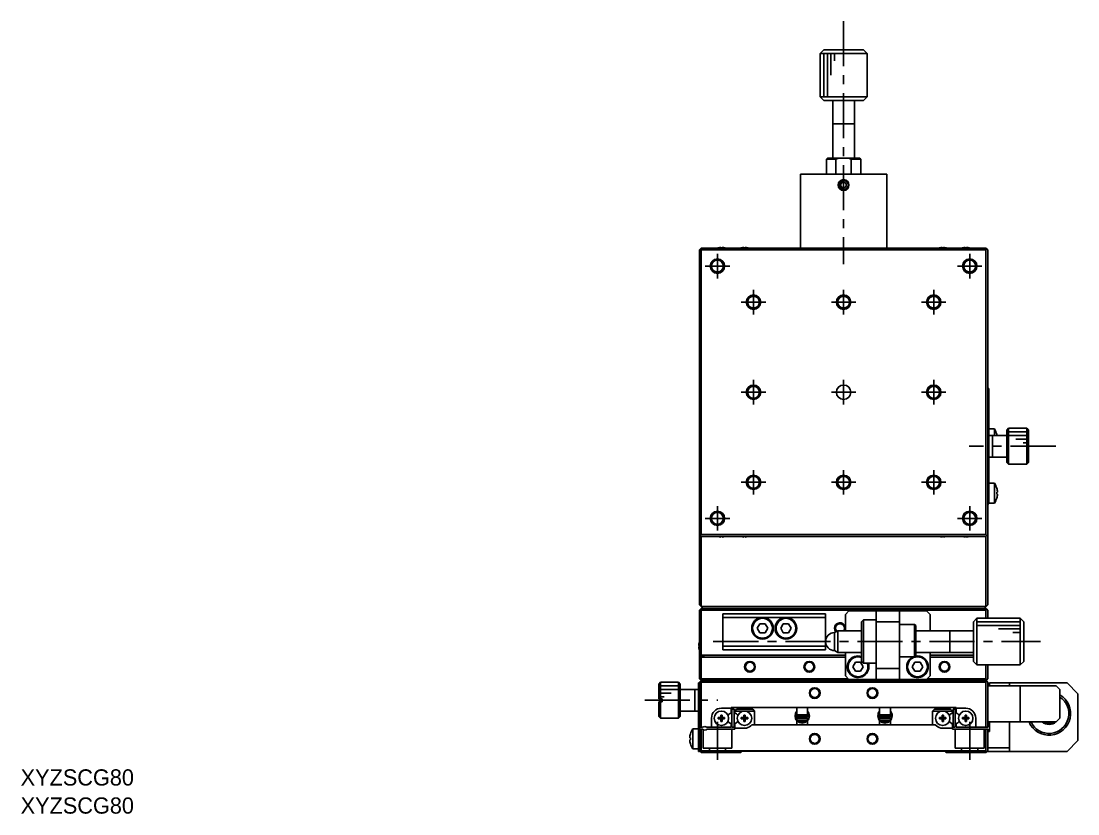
# Model space of a CAD drawing. Extents: x -356 to 385, y 63 to 688.
# Drawn here: x -316.8 to -23.6, y 63.2 to 283.2 of the extents above; entities that cross this region are included whole.
import ezdxf

# ---------------------------------------------------------------- set-up
doc = ezdxf.new("R2010")
doc.units = 0
doc.header["$LTSCALE"] = 10
doc.linetypes.add('CENTER', pattern=[2, 1.25, -0.25, 0.25, -0.25])
doc.linetypes.add('DASHED', pattern=[3.5, 2, -1.5])
doc.layers.get('0').update_dxf_attribs({"linetype": 'CONTINUOUS'})
doc.layers.add('CENTER', color=1, linetype='CENTER')
doc.styles.get("Standard").update_dxf_attribs({"font": 'FGP教科書体NT-M'})

msp = doc.modelspace()

# ---------------------------------------------------------------- linework, layer by layer
at = {"color": 7, "linetype": 'CONTINUOUS'}
for p, q in [((-94.101103, 275.221132), (-95.101103, 274.221132)), ((-82.101103, 274.221132), (-95.101103, 274.221132)), ((-95.101103, 274.221132), (-95.101103, 262.221132)), ((-94.101103, 275.221132), (-83.101103, 275.221132)), ((-82.101103, 274.221132), (-83.101103, 275.221132)), ((-82.101103, 262.221132), (-82.101103, 274.221132)), ((-95.101103, 262.221132), (-94.101103, 261.221132)), ((-95.101103, 262.221132), (-82.101103, 262.221132)), ((-83.101103, 261.221132), (-94.100878, 261.221132)), ((-91.601103, 261.221132), (-91.601103, 245.221152)), ((-85.601103, 245.221152), (-85.601103, 261.221132)), ((-83.101103, 261.221132), (-82.101103, 262.221132)), ((-85.601098, 254.721132), (-91.601108, 254.721132)), ((-93.051103, 245.221132), (-93.351103, 244.921132)), ((-90.722424, 244.921132), (-93.351103, 244.921132)), ((-93.351103, 244.921132), (-93.351103, 240.721132)), ((-84.151103, 245.221132), (-93.051103, 245.221132)), ((-89.920194, 245.221132), (-90.722424, 244.921132)), ((-90.722424, 244.921132), (-90.722424, 240.721132)), ((-86.479783, 244.921132), (-87.282013, 245.221132)), ((-83.851103, 244.921132), (-86.479783, 244.921132)), ((-86.479783, 240.721132), (-86.479783, 244.921132)), ((-83.851103, 244.921132), (-84.151103, 245.221132)), ((-83.851103, 240.721132), (-83.851103, 244.921132)), ((-76.601103, 240.721132), (-100.601103, 240.721132)), ((-100.601103, 220.221132), (-100.601103, 240.721132)), ((-76.601103, 220.221132), (-76.601103, 240.721132)), ((-89.351103, 238.154145), (-88.601103, 238.587158)), ((-89.351103, 237.28812), (-89.351103, 238.154145)), ((-88.601103, 238.587158), (-87.851103, 238.154145)), ((-87.851103, 238.154145), (-87.851103, 237.28812)), ((-88.601103, 236.855107), (-89.351103, 237.28812)), ((-87.851103, 237.28812), (-88.601103, 236.855107)), ((-128.101103, 220.221132), (-128.601103, 219.721132)), ((-128.101103, 219.721132), (-128.351103, 219.971132)), ((-128.101103, 220.221132), (-49.101103, 220.221132)), ((-123.387465, 220.290654), (-123.389719, 220.295276)), ((-122.681103, 220.290654), (-122.681103, 220.410991)), ((-122.321103, 220.290654), (-122.681103, 220.290654)), ((-122.321103, 220.410991), (-122.321103, 220.290654)), ((-121.612487, 220.295276), (-121.614742, 220.290654)), ((-116.987465, 220.290654), (-116.989719, 220.295276)), ((-116.281103, 220.290654), (-116.281103, 220.410991)), ((-115.921103, 220.290654), (-116.281103, 220.290654)), ((-115.921103, 220.410991), (-115.921103, 220.290654)), ((-115.212487, 220.295276), (-115.214742, 220.290654)), ((-61.987465, 220.290654), (-61.989719, 220.295276)), ((-61.281103, 220.290654), (-61.281103, 220.410991)), ((-60.921103, 220.290654), (-61.281103, 220.290654)), ((-60.921103, 220.410991), (-60.921103, 220.290654)), ((-60.212487, 220.295276), (-60.214742, 220.290654)), ((-55.587465, 220.290654), (-55.589719, 220.295276)), ((-54.881103, 220.290654), (-54.881103, 220.410991)), ((-54.521103, 220.290654), (-54.881103, 220.290654)), ((-54.521103, 220.410991), (-54.521103, 220.290654)), ((-53.812487, 220.295276), (-53.814742, 220.290654)), ((-48.601103, 219.721132), (-49.101103, 220.221132)), ((-49.101103, 219.721132), (-48.851103, 219.971132)), ((-128.601103, 121.221132), (-128.601103, 219.721132)), ((-128.101103, 219.721132), (-128.101103, 140.721132)), ((-49.101103, 219.721132), (-128.101103, 219.721132)), ((-49.101103, 140.721132), (-49.101103, 219.721132)), ((-48.601103, 219.721132), (-48.601103, 121.221132)), ((-48.601103, 181.221132), (-48.301103, 181.221132)), ((-48.301103, 181.221132), (-48.301103, 149.221132)), ((-42.801103, 170.221132), (-43.301103, 169.721132)), ((-42.801103, 170.221132), (-42.801103, 160.221132)), ((-38.301103, 170.221132), (-42.801103, 170.221132)), ((-38.301103, 170.221132), (-38.301103, 170.205107)), ((-38.301103, 170.205107), (-37.801103, 170.205107)), ((-37.801103, 160.237158), (-37.801103, 170.205107)), ((-37.801103, 170.205107), (-37.301103, 169.703319)), ((-46.75864, 170.021132), (-48.301103, 170.021132)), ((-43.301103, 168.221132), (-48.301103, 168.221132)), ((-47.301103, 162.221132), (-47.301103, 168.221132)), ((-46.75864, 170.021132), (-46.75864, 168.221132)), ((-46.107899, 168.620271), (-46.10173, 168.62328)), ((-43.301103, 160.721132), (-43.301103, 169.721132)), ((-37.301103, 169.703319), (-37.301103, 160.738945)), ((-48.301103, 162.221132), (-43.301103, 162.221132)), ((-43.301103, 160.721132), (-42.801103, 160.221132)), ((-42.801103, 160.221132), (-38.301103, 160.221132)), ((-37.801103, 160.237158), (-38.301103, 160.237158)), ((-38.301103, 160.237158), (-38.301103, 160.221132)), ((-37.301103, 160.738945), (-37.801103, 160.237158)), ((-46.75864, 155.021132), (-48.301103, 155.021132)), ((-46.75864, 155.021132), (-46.75864, 149.421132)), ((-46.107899, 153.620271), (-46.10173, 153.62328)), ((-46.107899, 152.481132), (-45.914642, 152.481132)), ((-46.107899, 151.961132), (-46.107899, 152.481132)), ((-45.914642, 151.961132), (-46.107899, 151.961132)), ((-46.10173, 150.818985), (-46.107899, 150.821993)), ((-48.301103, 149.221132), (-48.601103, 149.221132)), ((-48.301103, 149.421132), (-46.75864, 149.421132)), ((-128.601103, 140.721132), (-128.101103, 140.221132)), ((-128.351103, 140.471132), (-128.101103, 140.721132)), ((-128.101103, 140.721132), (-49.101103, 140.721132)), ((-49.101103, 140.221132), (-128.101103, 140.221132)), ((-128.101103, 140.221132), (-128.101103, 120.721132)), ((-123.389719, 140.146988), (-123.387465, 140.151611)), ((-122.681103, 140.151611), (-122.321103, 140.151611)), ((-122.681103, 140.031273), (-122.681103, 140.151611)), ((-122.321103, 140.151611), (-122.321103, 140.031273)), ((-121.614742, 140.151611), (-121.612487, 140.146988)), ((-116.989719, 140.146988), (-116.987465, 140.151611)), ((-116.281103, 140.151611), (-115.921103, 140.151611)), ((-116.281103, 140.031273), (-116.281103, 140.151611)), ((-115.921103, 140.151611), (-115.921103, 140.031273)), ((-115.214742, 140.151611), (-115.212487, 140.146988)), ((-61.989719, 140.146988), (-61.987465, 140.151611)), ((-61.281103, 140.151611), (-60.921103, 140.151611)), ((-61.281103, 140.031273), (-61.281103, 140.151611)), ((-60.921103, 140.151611), (-60.921103, 140.031273)), ((-60.214742, 140.151611), (-60.212487, 140.146988)), ((-55.589719, 140.146988), (-55.587465, 140.151611)), ((-54.881103, 140.151611), (-54.521103, 140.151611)), ((-54.881103, 140.031273), (-54.881103, 140.151611)), ((-54.521103, 140.151611), (-54.521103, 140.031273)), ((-53.814742, 140.151611), (-53.812487, 140.146988)), ((-48.851103, 140.471132), (-49.101103, 140.721132)), ((-49.101103, 140.221132), (-48.601103, 140.721132)), ((-49.101103, 120.721132), (-49.101103, 140.221132)), ((-127.601103, 120.221132), (-128.601103, 121.221132)), ((-128.101103, 120.221132), (-128.601103, 119.721132)), ((-128.101103, 120.721132), (-49.101103, 120.721132)), ((-128.101103, 120.221132), (-49.101103, 120.221132)), ((-48.601103, 121.221132), (-49.601103, 120.221132)), ((-48.601103, 119.721132), (-49.101103, 120.221132)), ((-128.601103, 119.721132), (-128.601103, 100.721132)), ((-128.351103, 119.971132), (-128.101103, 119.721132)), ((-128.101103, 119.721132), (-128.101103, 107.221132)), ((-49.101103, 119.721132), (-128.101103, 119.721132)), ((-122.101103, 118.721132), (-93.601103, 118.721132)), ((-122.101103, 108.721132), (-122.101103, 118.721132)), ((-93.601103, 117.721132), (-122.101103, 117.721132)), ((-93.601103, 118.721132), (-93.601103, 108.721132)), ((-87.101103, 119.521132), (-88.101103, 118.521132)), ((-88.101103, 114.021132), (-88.101103, 118.521132)), ((-87.101103, 119.521132), (-65.601103, 119.521132)), ((-79.601103, 100.521132), (-79.601103, 119.521132)), ((-73.101103, 119.521132), (-73.101103, 100.521132)), ((-64.601103, 118.521132), (-65.601103, 119.521132)), ((-64.601103, 118.521132), (-64.601103, 114.021132)), ((-51.601103, 117.521132), (-52.601103, 116.521132)), ((-39.601103, 117.521132), (-51.601103, 117.521132)), ((-51.601103, 117.521132), (-51.601103, 104.521132)), ((-49.101103, 119.721132), (-48.851103, 119.971132)), ((-49.101103, 117.521132), (-49.101103, 119.721132)), ((-48.601103, 119.721132), (-48.601103, 117.521132)), ((-39.601103, 104.521132), (-39.601103, 117.521132)), ((-38.601103, 116.521132), (-39.601103, 117.521132)), ((-112.544479, 114.721132), (-111.822791, 115.971132)), ((-111.822791, 113.471132), (-112.544479, 114.721132)), ((-111.822791, 115.971132), (-110.379416, 115.971132)), ((-110.379416, 115.971132), (-109.657728, 114.721132)), ((-109.657728, 114.721132), (-110.379416, 113.471132)), ((-106.044479, 114.721132), (-105.322791, 115.971132)), ((-105.322791, 113.471132), (-106.044479, 114.721132)), ((-105.322791, 115.971132), (-103.879416, 115.971132)), ((-103.879416, 115.971132), (-103.157728, 114.721132)), ((-103.157728, 114.721132), (-103.879416, 113.471132)), ((-83.101103, 117.021132), (-83.601103, 116.521132)), ((-83.601103, 105.521132), (-83.601103, 116.521132)), ((-83.101103, 117.021132), (-83.101103, 105.021132)), ((-79.601103, 117.021132), (-83.101103, 117.021132)), ((-73.101103, 116.521132), (-79.601103, 116.521132)), ((-68.901103, 115.771132), (-73.101103, 115.771132)), ((-68.901103, 106.771132), (-68.901103, 115.771132)), ((-68.601103, 115.471132), (-68.901103, 115.771132)), ((-68.601103, 115.471132), (-68.601103, 106.771132)), ((-52.601103, 105.521132), (-52.601103, 116.521132)), ((-38.601103, 116.521132), (-38.601103, 105.521132)), ((-110.379416, 113.471132), (-111.822791, 113.471132)), ((-103.879416, 113.471132), (-105.322791, 113.471132)), ((-90.235078, 114.021132), (-91.101103, 113.521132)), ((-91.101103, 108.521132), (-91.101103, 113.521132)), ((-83.601103, 114.021132), (-90.235078, 114.021132)), ((-90.235078, 114.021132), (-90.235078, 108.021132)), ((-52.601103, 114.021132), (-68.601103, 114.021132)), ((-59.101103, 108.021127), (-59.101103, 114.021137)), ((-128.790962, 109.901132), (-128.670625, 109.901132)), ((-128.670625, 109.541132), (-128.790962, 109.541132)), ((-128.675247, 110.609748), (-128.670625, 110.607494)), ((-128.670625, 108.834771), (-128.675247, 108.832516)), ((-128.670625, 109.901132), (-128.670625, 109.541132)), ((-122.101103, 109.721132), (-93.601103, 109.721132)), ((-93.601103, 108.721132), (-122.101103, 108.721132)), ((-91.101103, 108.521132), (-90.235078, 108.021132)), ((-128.601103, 107.221132), (-88.101103, 107.221132)), ((-128.601103, 107.021132), (-127.201103, 107.021132)), ((-88.101103, 106.721132), (-128.601103, 106.721132)), ((-128.101103, 106.721132), (-128.101103, 100.721132)), ((-127.201103, 107.221132), (-127.201103, 107.021132)), ((-90.235078, 108.021132), (-83.601103, 108.021132)), ((-88.101103, 101.521132), (-88.101103, 108.021132)), ((-68.601103, 106.771132), (-73.101103, 106.771132)), ((-68.601103, 108.021132), (-52.601103, 108.021132)), ((-64.601103, 108.021132), (-64.601103, 101.521132)), ((-64.601103, 107.221132), (-52.601103, 107.221132)), ((-52.601103, 106.721132), (-64.601103, 106.721132)), ((-86.044479, 104.021132), (-85.322791, 105.271132)), ((-85.322791, 102.771132), (-86.044479, 104.021132)), ((-85.322791, 105.271132), (-83.879416, 105.271132)), ((-83.879416, 102.771132), (-85.322791, 102.771132)), ((-83.879416, 105.271132), (-83.157728, 104.021132)), ((-83.157728, 104.021132), (-83.879416, 102.771132)), ((-83.601103, 105.521132), (-83.101103, 105.021132)), ((-83.101103, 105.021132), (-79.601103, 105.021132)), ((-79.601103, 103.521132), (-73.101103, 103.521132)), ((-69.544479, 104.021132), (-68.822791, 105.271132)), ((-68.822791, 102.771132), (-69.544479, 104.021132)), ((-68.822791, 105.271132), (-67.379416, 105.271132)), ((-67.379416, 102.771132), (-68.822791, 102.771132)), ((-67.379416, 105.271132), (-66.657728, 104.021132)), ((-66.657728, 104.021132), (-67.379416, 102.771132)), ((-52.601103, 105.521132), (-51.601103, 104.521132)), ((-51.601103, 104.521132), (-39.601103, 104.521132)), ((-49.101103, 100.721132), (-49.101103, 104.521132)), ((-48.601103, 104.521132), (-48.601103, 100.721132)), ((-39.601103, 104.521132), (-38.601103, 105.521132)), ((-139.401103, 99.721132), (-139.901103, 99.221132)), ((-139.401103, 99.721132), (-139.401103, 95.121132)), ((-134.401103, 99.721132), (-139.401103, 99.721132)), ((-133.901103, 99.221132), (-134.401103, 99.721132)), ((-134.401103, 89.721132), (-134.401103, 99.721132)), ((-128.101103, 100.221132), (-128.601103, 100.721132)), ((-128.601103, 99.721132), (-128.101103, 100.221132)), ((-128.601103, 80.521132), (-128.601103, 99.721132)), ((-128.351103, 100.471132), (-128.101103, 100.721132)), ((-128.351103, 99.971132), (-128.101103, 99.721132)), ((-128.101103, 100.721132), (-87.301103, 100.721132)), ((-128.101103, 100.221132), (-49.101103, 100.221132)), ((-49.101103, 99.721132), (-128.101103, 99.721132)), ((-128.101103, 99.721132), (-128.101103, 87.221132)), ((-88.101103, 101.521132), (-87.101103, 100.521132)), ((-65.601103, 100.521132), (-87.101103, 100.521132)), ((-65.601103, 100.521132), (-64.601103, 101.521132)), ((-65.401103, 100.721132), (-49.101103, 100.721132)), ((-49.101103, 100.721132), (-48.851103, 100.471132)), ((-48.601103, 100.721132), (-49.101103, 100.221132)), ((-48.601103, 99.721132), (-49.101103, 100.221132)), ((-49.101103, 99.721132), (-48.851103, 99.971132)), ((-49.101103, 87.221132), (-49.101103, 99.721132)), ((-48.601103, 87.221132), (-48.601103, 99.721132)), ((-139.901103, 95.121132), (-139.901103, 99.221132)), ((-133.901103, 90.221132), (-133.901103, 99.221132)), ((-128.901103, 97.721132), (-133.901103, 97.721132)), ((-129.901103, 97.721132), (-129.901103, 91.721132)), ((-128.901103, 99.521132), (-128.601103, 99.521132)), ((-128.901103, 80.521132), (-128.901103, 99.521132)), ((-48.601103, 98.721132), (-29.601103, 98.721132)), ((-48.101103, 98.721132), (-48.101103, 99.521132)), ((-48.101103, 99.521132), (-26.601103, 99.521132)), ((-42.601103, 99.521132), (-42.601103, 98.721132)), ((-39.601103, 98.721132), (-39.601103, 88.721132)), ((-29.601103, 98.721132), (-28.601103, 97.721132)), ((-28.601103, 89.721132), (-28.601103, 97.721132)), ((-26.601103, 99.521132), (-23.601103, 96.521132)), ((-138.901103, 95.121132), (-139.901103, 95.121132)), ((-139.901103, 90.221132), (-139.901103, 94.321132)), ((-139.901103, 94.321132), (-138.901103, 94.321132)), ((-139.401103, 94.321132), (-139.401103, 89.721132)), ((-138.901103, 94.321132), (-138.901103, 95.121132)), ((-23.601103, 83.521132), (-23.601103, 96.521132)), ((-133.901103, 91.721132), (-128.901103, 91.721132)), ((-119.801103, 92.521132), (-122.501103, 92.521132)), ((-120.094853, 91.095948), (-119.801103, 91.265544)), ((-119.801103, 92.721132), (-57.401103, 92.721132)), ((-119.801103, 91.265544), (-119.801103, 92.721132)), ((-119.601103, 87.221132), (-119.601103, 92.221132)), ((-119.601103, 92.221132), (-119.001103, 92.221132)), ((-119.001101, 87.221132), (-119.001101, 92.221132)), ((-118.801103, 91.721132), (-118.301103, 92.221132)), ((-118.801103, 91.721132), (-118.801103, 91.265544)), ((-113.301103, 91.721132), (-118.801103, 91.721132)), ((-118.801103, 91.265544), (-118.507353, 91.095948)), ((-118.301103, 92.221132), (-113.801103, 92.221132)), ((-113.801103, 92.221132), (-113.301103, 91.721132)), ((-113.301103, 87.921132), (-113.301103, 91.721132)), ((-101.922391, 91.157981), (-102.081324, 90.404507)), ((-101.982485, 90.906395), (-101.983342, 90.870655)), ((-101.979843, 90.94205), (-101.982485, 90.906395)), ((-101.975424, 90.977533), (-101.979843, 90.94205)), ((-101.969236, 91.012757), (-101.975424, 90.977533)), ((-101.961296, 91.047637), (-101.969236, 91.012757)), ((-101.951621, 91.082085), (-101.961296, 91.047637)), ((-101.940235, 91.116017), (-101.951621, 91.082085)), ((-101.927898, 91.147604), (-101.940235, 91.116017)), ((-101.928194, 91.146173), (-101.927506, 91.148315)), ((-101.927506, 91.148315), (-101.925564, 91.149927)), ((-101.601272, 91.675487), (-101.926971, 91.147132)), ((-101.925564, 91.149927), (-101.922382, 91.151001)), ((-101.923122, 91.15627), (-101.601076, 91.047901)), ((-101.922589, 91.150344), (-101.923122, 91.15627)), ((-101.90869, 91.189461), (-101.922391, 91.157981)), ((-101.922382, 91.151001), (-101.917977, 91.15153)), ((-101.917977, 91.15153), (-101.912378, 91.15151)), ((-101.912378, 91.15151), (-101.905618, 91.150942)), ((-101.905618, 91.150942), (-101.897737, 91.149829)), ((-101.897737, 91.149829), (-101.888783, 91.148178)), ((-101.888783, 91.148178), (-101.87881, 91.145998)), ((-101.87881, 91.145998), (-101.86788, 91.143304)), ((-101.86788, 91.143304), (-101.856057, 91.140111)), ((-101.856057, 91.140111), (-101.843413, 91.136438)), ((-101.843413, 91.136438), (-101.830025, 91.132308)), ((-101.830025, 91.132308), (-101.815974, 91.127746)), ((-101.815974, 91.127746), (-101.801344, 91.122779)), ((-101.801344, 91.122779), (-101.786225, 91.117438)), ((-101.786225, 91.117438), (-101.770706, 91.111754)), ((-101.770706, 91.111754), (-101.754884, 91.105762)), ((-101.754884, 91.105762), (-101.738852, 91.099499)), ((-101.738852, 91.099499), (-101.722708, 91.093001)), ((-101.722708, 91.093001), (-101.706549, 91.086309)), ((-101.706549, 91.086309), (-101.690474, 91.079463)), ((-101.690474, 91.079463), (-101.674579, 91.072504)), ((-101.674579, 91.072504), (-101.65896, 91.065475)), ((-101.65896, 91.065475), (-101.643713, 91.058417)), ((-101.643713, 91.058417), (-101.628929, 91.051374)), ((-101.628929, 91.051374), (-101.614697, 91.044388)), ((-101.614697, 91.044388), (-101.601103, 91.037501)), ((-101.601103, 92.721132), (-101.601103, 90.721132)), ((-98.601103, 90.721132), (-98.601103, 92.721132)), ((-98.2387, 91.147348), (-98.255183, 91.185603)), ((-98.237387, 91.146173), (-98.238163, 91.145854)), ((-98.237745, 91.144025), (-98.237387, 91.146173)), ((-98.237683, 91.147604), (-98.237387, 91.146173)), ((-98.215566, 91.089017), (-98.237683, 91.147604)), ((-78.946374, 91.180232), (-79.119007, 90.395278)), ((-79.020168, 90.897167), (-79.021026, 90.861427)), ((-79.017527, 90.932821), (-79.020168, 90.897167)), ((-79.013107, 90.968304), (-79.017527, 90.932821)), ((-79.00692, 91.003529), (-79.013107, 90.968304)), ((-78.998979, 91.038408), (-79.00692, 91.003529)), ((-78.989304, 91.072857), (-78.998979, 91.038408)), ((-78.977919, 91.106789), (-78.989304, 91.072857)), ((-78.965582, 91.138376), (-78.977919, 91.106789)), ((-78.965878, 91.136944), (-78.965033, 91.139294)), ((-78.965033, 91.139294), (-78.96264, 91.140987)), ((-78.601256, 91.709109), (-78.964655, 91.137903)), ((-78.96264, 91.140987), (-78.958717, 91.142012)), ((-78.960806, 91.147042), (-78.601075, 91.018225)), ((-78.960272, 91.141115), (-78.960806, 91.147042)), ((-78.958717, 91.142012), (-78.953292, 91.14236)), ((-78.953292, 91.14236), (-78.946407, 91.14203)), ((-78.946407, 91.14203), (-78.938112, 91.141023)), ((-78.938112, 91.141023), (-78.928471, 91.139348)), ((-78.928471, 91.139348), (-78.917554, 91.137015)), ((-78.917554, 91.137015), (-78.905444, 91.134044)), ((-78.905444, 91.134044), (-78.892231, 91.130457)), ((-78.892231, 91.130457), (-78.878014, 91.126279)), ((-78.878014, 91.126279), (-78.8629, 91.121543)), ((-78.8629, 91.121543), (-78.847, 91.116283)), ((-78.847, 91.116283), (-78.830436, 91.11054)), ((-78.830436, 91.11054), (-78.813329, 91.104356)), ((-78.813329, 91.104356), (-78.795808, 91.097777)), ((-78.795808, 91.097777), (-78.778005, 91.090852)), ((-78.778005, 91.090852), (-78.760052, 91.083634)), ((-78.760052, 91.083634), (-78.742084, 91.076176)), ((-78.742084, 91.076176), (-78.724234, 91.068535)), ((-78.724234, 91.068535), (-78.706637, 91.060766)), ((-78.706637, 91.060766), (-78.689425, 91.052929)), ((-78.689425, 91.052929), (-78.672725, 91.045082)), ((-78.672725, 91.045082), (-78.656662, 91.037284)), ((-78.656662, 91.037284), (-78.641358, 91.029592)), ((-78.641358, 91.029592), (-78.626926, 91.022065)), ((-78.626926, 91.022065), (-78.613474, 91.014759)), ((-78.613474, 91.014759), (-78.601103, 91.007728)), ((-78.601103, 92.721132), (-78.601103, 90.721132)), ((-75.601103, 90.721132), (-75.601103, 92.721132)), ((-75.276384, 91.138119), (-75.292866, 91.176374)), ((-75.275071, 91.136944), (-75.275846, 91.136626)), ((-75.275429, 91.134796), (-75.275071, 91.136944)), ((-75.275367, 91.138376), (-75.275071, 91.136944)), ((-75.25325, 91.079788), (-75.275367, 91.138376)), ((-63.901103, 91.721132), (-63.401103, 92.221132)), ((-63.901103, 87.921132), (-63.901103, 91.721132)), ((-58.401103, 91.721132), (-63.901103, 91.721132)), ((-63.401103, 92.221132), (-58.901103, 92.221132)), ((-58.401103, 91.721132), (-58.901103, 92.221132)), ((-58.401103, 91.265544), (-58.694853, 91.095948)), ((-58.401103, 91.721132), (-58.401103, 91.265544)), ((-58.201103, 87.221132), (-58.201103, 92.221132)), ((-57.601103, 92.221132), (-58.201103, 92.221132)), ((-57.601103, 87.221132), (-57.601103, 92.221132)), ((-57.401103, 91.265544), (-57.401103, 92.721132)), ((-57.401103, 92.521132), (-54.701103, 92.521132)), ((-57.107353, 91.095948), (-57.401103, 91.265544)), ((-139.901103, 90.221132), (-139.401103, 89.721132)), ((-139.401103, 89.721132), (-134.401103, 89.721132)), ((-134.401103, 89.721132), (-133.901103, 90.221132)), ((-125.251103, 89.771132), (-125.251103, 87.221132)), ((-123.387465, 89.541132), (-123.387465, 89.901132)), ((-123.387465, 89.901132), (-122.681103, 89.901132)), ((-122.681103, 89.541132), (-123.387465, 89.541132)), ((-122.681103, 90.607494), (-122.321103, 90.607494)), ((-122.681103, 90.607494), (-122.681103, 89.901132)), ((-122.670731, 89.89076), (-122.681103, 89.901132)), ((-122.670731, 89.551504), (-122.681103, 89.541132)), ((-122.681103, 88.834771), (-122.681103, 89.541132)), ((-122.321103, 88.834771), (-122.681103, 88.834771)), ((-122.670731, 89.89076), (-122.331476, 89.89076)), ((-122.670731, 89.551504), (-122.670731, 89.89076)), ((-122.331476, 89.551504), (-122.670731, 89.551504)), ((-122.331476, 89.89076), (-122.321103, 89.901132)), ((-122.331476, 89.89076), (-122.331476, 89.551504)), ((-122.331476, 89.551504), (-122.321103, 89.541132)), ((-122.321103, 90.607494), (-122.321103, 89.901132)), ((-121.614742, 89.901132), (-122.321103, 89.901132)), ((-122.321103, 89.541132), (-122.321103, 88.834771)), ((-121.614742, 89.541132), (-122.321103, 89.541132)), ((-121.614742, 89.901132), (-121.614742, 89.541132)), ((-119.801103, 88.17672), (-120.094853, 88.346317)), ((-119.801103, 87.221132), (-119.801103, 88.17672)), ((-118.507353, 88.346317), (-118.801103, 88.17672)), ((-118.801103, 88.17672), (-118.801103, 86.721132)), ((-116.987465, 89.541132), (-116.987465, 89.901132)), ((-116.987465, 89.901132), (-116.281103, 89.901132)), ((-116.281103, 89.541132), (-116.987465, 89.541132)), ((-116.281103, 90.607494), (-115.921103, 90.607494)), ((-116.281103, 90.607494), (-116.281103, 89.901132)), ((-116.270731, 89.89076), (-116.281103, 89.901132)), ((-116.270731, 89.551504), (-116.281103, 89.541132)), ((-116.281103, 88.834771), (-116.281103, 89.541132)), ((-115.921103, 88.834771), (-116.281103, 88.834771)), ((-116.270731, 89.89076), (-115.931476, 89.89076)), ((-116.270731, 89.551504), (-116.270731, 89.89076)), ((-115.931476, 89.551504), (-116.270731, 89.551504)), ((-115.931476, 89.89076), (-115.921103, 89.901132)), ((-115.931476, 89.89076), (-115.931476, 89.551504)), ((-115.931476, 89.551504), (-115.921103, 89.541132)), ((-115.921103, 90.607494), (-115.921103, 89.901132)), ((-115.214742, 89.901132), (-115.921103, 89.901132)), ((-115.921103, 89.541132), (-115.921103, 88.834771)), ((-115.214742, 89.541132), (-115.921103, 89.541132)), ((-115.214742, 89.901132), (-115.214742, 89.541132)), ((-101.983342, 90.870655), (-101.982413, 90.834918)), ((-101.982413, 90.834918), (-101.979701, 90.799271)), ((-101.979701, 90.799271), (-101.975212, 90.763801)), ((-101.975212, 90.763801), (-101.968957, 90.728594)), ((-101.968957, 90.728594), (-101.960951, 90.693737)), ((-101.960951, 90.693737), (-101.951213, 90.659315)), ((-101.951213, 90.659315), (-101.939768, 90.625412)), ((-101.939768, 90.625412), (-101.926641, 90.592111)), ((-101.926641, 90.592111), (-101.925863, 90.590279)), ((-98.307791, 90.600866), (-101.857791, 90.600866)), ((-101.857791, 90.150866), (-98.307791, 90.150866)), ((-101.488524, 89.721095), (-101.617396, 90.150815)), ((-101.601103, 90.721132), (-98.601103, 90.721132)), ((-98.601103, 89.721132), (-101.601103, 89.721132)), ((-101.601103, 89.721132), (-101.601103, 89.221132)), ((-101.601103, 89.221132), (-98.601103, 89.221132)), ((-101.601103, 89.075748), (-101.601103, 87.921132)), ((-101.101103, 89.921132), (-101.56565, 89.921132)), ((-101.017619, 88.721132), (-101.546787, 89.221132)), ((-101.258239, 90.600866), (-101.486957, 90.721125)), ((-101.101103, 90.721132), (-101.101103, 90.600866)), ((-101.101103, 90.150866), (-101.101103, 89.721132)), ((-99.184588, 88.721132), (-101.017619, 88.721132)), ((-98.65542, 89.221132), (-99.184588, 88.721132)), ((-99.101103, 90.600866), (-99.101103, 90.721132)), ((-99.101103, 89.721132), (-99.101103, 90.150866)), ((-98.601103, 89.921132), (-99.101103, 89.921132)), ((-98.67865, 90.721087), (-98.907342, 90.600866)), ((-98.601103, 89.221132), (-98.601103, 89.721132)), ((-98.601103, 87.921132), (-98.601103, 89.034514)), ((-98.600729, 90.832367), (-98.548172, 90.600885)), ((-79.021026, 90.861427), (-79.020097, 90.82569)), ((-79.020097, 90.82569), (-79.017385, 90.790043)), ((-79.017385, 90.790043), (-79.012896, 90.754572)), ((-79.012896, 90.754572), (-79.006641, 90.719366)), ((-79.006641, 90.719366), (-78.998635, 90.684509)), ((-78.998635, 90.684509), (-78.988897, 90.650086)), ((-78.988897, 90.650086), (-78.977451, 90.616183)), ((-78.977451, 90.616183), (-78.964325, 90.582882)), ((-78.964325, 90.582882), (-78.963546, 90.581051)), ((-75.345474, 90.591638), (-78.895474, 90.591638)), ((-78.895474, 90.141638), (-75.345474, 90.141638)), ((-78.530456, 89.721082), (-78.655079, 90.141586)), ((-78.601103, 90.721132), (-75.601103, 90.721132)), ((-78.101103, 89.921132), (-78.601103, 89.921132)), ((-78.601103, 89.921132), (-78.601103, 89.906636)), ((-75.601103, 89.721132), (-78.601103, 89.721132)), ((-78.601103, 89.721132), (-78.601103, 89.221132)), ((-78.601103, 89.221132), (-75.601103, 89.221132)), ((-78.601103, 89.024672), (-78.601103, 87.921132)), ((-78.017619, 88.721132), (-78.546787, 89.221132)), ((-78.295922, 90.591638), (-78.530628, 90.721101)), ((-78.101103, 90.721132), (-78.101103, 90.591638)), ((-78.101103, 90.141638), (-78.101103, 89.721132)), ((-76.184588, 88.721132), (-78.017619, 88.721132)), ((-75.65542, 89.221132), (-76.184588, 88.721132)), ((-76.101103, 90.591638), (-76.101103, 90.721132)), ((-76.101103, 89.721132), (-76.101103, 90.141638)), ((-75.635206, 89.921132), (-76.101103, 89.921132)), ((-75.710326, 90.721091), (-75.945026, 90.591638)), ((-75.610641, 90.721146), (-75.585856, 90.591656)), ((-75.601103, 89.221132), (-75.601103, 89.721132)), ((-75.601103, 87.921132), (-75.601103, 89.068593)), ((-61.987465, 89.541132), (-61.987465, 89.901132)), ((-61.987465, 89.901132), (-61.281103, 89.901132)), ((-61.281103, 89.541132), (-61.987465, 89.541132)), ((-61.281103, 90.607494), (-60.921103, 90.607494)), ((-61.281103, 90.607494), (-61.281103, 89.901132)), ((-61.270731, 89.89076), (-61.281103, 89.901132)), ((-61.270731, 89.551504), (-61.281103, 89.541132)), ((-61.281103, 88.834771), (-61.281103, 89.541132)), ((-60.921103, 88.834771), (-61.281103, 88.834771)), ((-61.270731, 89.89076), (-60.931476, 89.89076)), ((-61.270731, 89.551504), (-61.270731, 89.89076)), ((-60.931476, 89.551504), (-61.270731, 89.551504)), ((-60.931476, 89.89076), (-60.921103, 89.901132)), ((-60.931476, 89.89076), (-60.931476, 89.551504)), ((-60.931476, 89.551504), (-60.921103, 89.541132)), ((-60.921103, 90.607494), (-60.921103, 89.901132)), ((-60.214742, 89.901132), (-60.921103, 89.901132)), ((-60.921103, 89.541132), (-60.921103, 88.834771)), ((-60.214742, 89.541132), (-60.921103, 89.541132)), ((-60.214742, 89.901132), (-60.214742, 89.541132)), ((-58.694853, 88.346317), (-58.401103, 88.17672)), ((-58.401103, 88.17672), (-58.401103, 86.721132)), ((-57.401103, 88.17672), (-57.107353, 88.346317)), ((-57.401103, 87.221132), (-57.401103, 88.17672)), ((-55.587465, 89.541132), (-55.587465, 89.901132)), ((-55.587465, 89.901132), (-54.881103, 89.901132)), ((-54.881103, 89.541132), (-55.587465, 89.541132)), ((-54.881103, 90.607494), (-54.521103, 90.607494)), ((-54.881103, 90.607494), (-54.881103, 89.901132)), ((-54.870731, 89.89076), (-54.881103, 89.901132)), ((-54.870731, 89.551504), (-54.881103, 89.541132)), ((-54.881103, 88.834771), (-54.881103, 89.541132)), ((-54.521103, 88.834771), (-54.881103, 88.834771)), ((-54.870731, 89.89076), (-54.531476, 89.89076)), ((-54.870731, 89.551504), (-54.870731, 89.89076)), ((-54.531476, 89.551504), (-54.870731, 89.551504)), ((-54.531476, 89.89076), (-54.521103, 89.901132)), ((-54.531476, 89.89076), (-54.531476, 89.551504)), ((-54.531476, 89.551504), (-54.521103, 89.541132)), ((-54.521103, 90.607494), (-54.521103, 89.901132)), ((-53.814742, 89.901132), (-54.521103, 89.901132)), ((-54.521103, 89.541132), (-54.521103, 88.834771)), ((-53.814742, 89.541132), (-54.521103, 89.541132)), ((-53.814742, 89.901132), (-53.814742, 89.541132)), ((-51.951103, 89.771132), (-51.951103, 87.221132)), ((-29.601103, 88.721132), (-48.601103, 88.721132)), ((-48.101103, 88.721132), (-48.101103, 86.021132)), ((-42.601103, 80.521132), (-42.601103, 88.721132)), ((-29.601103, 88.721132), (-28.601103, 89.721132)), ((-131.100476, 85.42328), (-131.094308, 85.420271)), ((-130.443566, 81.221132), (-130.443566, 86.821132)), ((-128.901103, 86.821132), (-130.443566, 86.821132)), ((-127.701103, 87.221132), (-128.601103, 87.221132)), ((-128.601103, 86.721132), (-127.762541, 86.721132)), ((-128.101103, 86.721132), (-128.101103, 80.721132)), ((-126.501103, 87.221132), (-119.801103, 87.221132)), ((-118.801103, 86.721132), (-126.439666, 86.721132)), ((-119.001103, 87.221132), (-119.601103, 87.221132)), ((-118.801103, 87.021132), (-115.579088, 87.021132)), ((-63.180166, 87.921132), (-114.022041, 87.921132)), ((-58.401103, 87.021132), (-61.623119, 87.021132)), ((-48.601103, 86.721132), (-58.401103, 86.721132)), ((-58.201103, 87.221132), (-57.601103, 87.221132)), ((-48.601103, 87.221132), (-57.401103, 87.221132)), ((-49.101103, 80.721132), (-49.101103, 86.721132)), ((-48.601103, 80.721132), (-48.601103, 86.721132)), ((-48.101103, 86.021132), (-48.601103, 86.021132)), ((-131.287565, 84.281132), (-131.094308, 84.281132)), ((-131.094308, 83.761132), (-131.287565, 83.761132)), ((-131.094308, 82.621993), (-131.100476, 82.618985)), ((-131.094308, 84.281132), (-131.094308, 83.761132)), ((-23.601103, 83.521132), (-26.601103, 80.521132)), ((-130.443566, 81.221132), (-128.901103, 81.221132)), ((-128.601103, 80.521132), (-128.901103, 80.521132)), ((-128.601103, 80.721132), (-128.101103, 80.221132)), ((-128.101103, 80.721132), (-128.351103, 80.471132)), ((-128.101103, 80.721132), (-49.101103, 80.721132)), ((-117.101103, 80.221132), (-128.101103, 80.221132)), ((-116.751103, 80.571132), (-117.101103, 80.221132)), ((-116.751103, 80.571132), (-60.451103, 80.571132)), ((-60.451103, 80.571132), (-60.101103, 80.221132)), ((-49.101103, 80.221132), (-60.101103, 80.221132)), ((-48.851103, 80.471132), (-49.101103, 80.721132)), ((-48.601103, 80.721132), (-49.101103, 80.221132)), ((-48.601103, 81.521132), (-42.601103, 81.521132)), ((-26.601103, 80.521132), (-48.601103, 80.521132))]:
    msp.add_line(p, q, dxfattribs=at)
at = {"color": 3, "linetype": 'CONTINUOUS'}
for p, q in [((-94.101103, 274.221132), (-94.101103, 262.221132)), ((-93.101103, 274.221132), (-93.101103, 262.221132)), ((-92.101103, 274.221132), (-92.101103, 268.221132)), ((-91.101103, 274.221132), (-91.101103, 272.221132)), ((-37.801103, 169.221132), (-42.801103, 169.221132)), ((-37.801103, 168.221132), (-42.801103, 168.221132)), ((-37.801103, 167.221132), (-40.801103, 167.221132)), ((-37.801103, 166.221132), (-38.801103, 166.221132)), ((-39.601103, 116.521132), (-51.601103, 116.521132)), ((-39.601103, 115.521132), (-51.601103, 115.521132)), ((-39.601103, 114.521132), (-45.601103, 114.521132)), ((-39.601103, 113.521132), (-41.601103, 113.521132)), ((-134.401103, 98.721132), (-139.401103, 98.721132)), ((-134.401103, 97.721132), (-139.401103, 97.721132)), ((-136.401103, 96.721132), (-139.401103, 96.721132)), ((-138.401103, 95.721132), (-139.401103, 95.721132))]:
    msp.add_line(p, q, dxfattribs=at)
at = {"color": 3, "linetype": 'DASHED'}
for p, q in [((-127.601103, 81.421132), (-127.601103, 86.721132)), ((-119.601103, 81.421132), (-119.601103, 86.721132)), ((-57.601103, 81.421132), (-57.601103, 86.721132)), ((-49.601103, 81.421132), (-49.601103, 86.721132)), ((-119.601103, 81.421132), (-127.601103, 81.421132)), ((-125.851103, 80.221132), (-125.851103, 81.421132)), ((-121.351103, 80.221132), (-121.351103, 81.421132)), ((-49.601103, 81.421132), (-57.601103, 81.421132)), ((-55.851103, 80.221132), (-55.851103, 81.421132)), ((-51.351103, 80.221132), (-51.351103, 81.421132))]:
    msp.add_line(p, q, dxfattribs=at)
at = {"color": 3, "linetype": 'CONTINUOUS'}
for centre, radius in [((-88.601103, 237.721132), 1.5), ((-123.601103, 215.221132), 2), ((-53.601103, 215.221132), 2), ((-113.601103, 205.221132), 2), ((-88.601103, 205.221132), 2), ((-63.601103, 205.221132), 2), ((-113.601103, 180.221132), 2), ((-63.601103, 180.221132), 2), ((-113.601103, 155.221132), 2), ((-88.601103, 155.221132), 2), ((-63.601103, 155.221132), 2), ((-123.601103, 145.221132), 2), ((-53.601103, 145.221132), 2), ((-114.601103, 104.021132), 1.5), ((-98.101103, 104.021132), 1.5), ((-60.601103, 104.021132), 1.5), ((-96.601103, 96.721132), 1.5), ((-80.601103, 96.721132), 1.5), ((-96.601103, 84.021132), 1.5), ((-80.601103, 84.021132), 1.5)]:
    msp.add_circle(centre, radius, dxfattribs=at)
at = {"color": 7, "linetype": 'CONTINUOUS'}
for centre, radius in [((-88.601103, 237.721132), 1.25), ((-123.601103, 215.221132), 1.65), ((-53.601103, 215.221132), 1.65), ((-113.601103, 205.221132), 1.65), ((-88.601103, 205.221132), 1.65), ((-63.601103, 205.221132), 1.65), ((-113.601103, 180.221132), 1.65), ((-88.601103, 180.221132), 2), ((-63.601103, 180.221132), 1.65), ((-113.601103, 155.221132), 1.65), ((-88.601103, 155.221132), 1.65), ((-63.601103, 155.221132), 1.65), ((-123.601103, 145.221132), 1.65), ((-53.601103, 145.221132), 1.65), ((-111.101103, 114.721132), 3), ((-111.101103, 114.721132), 2.75), ((-104.601103, 114.721132), 3), ((-104.601103, 114.721132), 2.75), ((-68.101103, 104.021132), 2.75), ((-114.601103, 104.021132), 1.25), ((-98.101103, 104.021132), 1.25), ((-60.601103, 104.021132), 1.25), ((-96.601103, 96.721132), 1.25), ((-80.601103, 96.721132), 1.25), ((-122.501103, 89.721132), 2), ((-116.101103, 89.721132), 2), ((-61.101103, 89.721132), 2), ((-54.701103, 89.721132), 2), ((-96.601103, 84.021132), 1.25), ((-80.601103, 84.021132), 1.25)]:
    msp.add_circle(centre, radius, dxfattribs=at)
for centre, radius, start, end in [((-122.501103, 217.221132), 3.2, 106.122533, 110.364135), ((-122.501103, 217.221132), 3.194933, 93.229709, 106.106712), ((-122.501103, 217.221132), 3.194933, 73.893288, 86.770291), ((-122.501103, 217.221132), 3.2, 69.635865, 73.877467), ((-116.101103, 217.221132), 3.2, 106.122533, 110.364135), ((-116.101103, 217.221132), 3.194933, 93.229709, 106.106712), ((-116.101103, 217.221132), 3.194933, 73.893288, 86.770291), ((-116.101103, 217.221132), 3.2, 69.635865, 73.877467), ((-61.101103, 217.221132), 3.2, 106.122533, 110.364135), ((-61.101103, 217.221132), 3.194933, 93.229709, 106.106712), ((-61.101103, 217.221132), 3.194933, 73.893288, 86.770291), ((-61.101103, 217.221132), 3.2, 69.635865, 73.877467), ((-54.701103, 217.221132), 3.2, 106.122533, 110.364135), ((-54.701103, 217.221132), 3.194933, 93.229709, 106.106712), ((-54.701103, 217.221132), 3.194933, 73.893288, 86.770291), ((-54.701103, 217.221132), 3.2, 69.635865, 73.877467), ((-50.901103, 167.221132), 5, 16.285843, 34.055798), ((-50.901103, 167.221132), 4.993235, 11.552804, 16.272555), ((-50.901103, 152.221132), 5, 16.285843, 34.055798), ((-50.901103, 152.221132), 4.993235, 2.984767, 16.272555), ((-50.901103, 152.221132), 5, 325.944202, 343.714157), ((-50.901103, 152.221132), 4.993235, 343.727445, 357.015233), ((-122.501103, 143.221132), 3.2, 249.635865, 253.877467), ((-122.501103, 143.221132), 3.194933, 253.893288, 266.770291), ((-122.501103, 143.221132), 3.194933, 273.229709, 286.106712), ((-122.501103, 143.221132), 3.2, 286.122533, 290.364135), ((-116.101103, 143.221132), 3.2, 249.635865, 253.877467), ((-116.101103, 143.221132), 3.194933, 253.893288, 266.770291), ((-116.101103, 143.221132), 3.194933, 273.229709, 286.106712), ((-116.101103, 143.221132), 3.2, 286.122533, 290.364135), ((-61.101103, 143.221132), 3.2, 249.635865, 253.877467), ((-61.101103, 143.221132), 3.194933, 253.893288, 266.770291), ((-61.101103, 143.221132), 3.194933, 273.229709, 286.106712), ((-61.101103, 143.221132), 3.2, 286.122533, 290.364135), ((-54.701103, 143.221132), 3.2, 249.635865, 253.877467), ((-54.701103, 143.221132), 3.194933, 253.893288, 266.770291), ((-54.701103, 143.221132), 3.194933, 273.229709, 286.106712), ((-54.701103, 143.221132), 3.2, 286.122533, 290.364135), ((-89.601103, 114.721132), 1.25, 325.944202, 223.37859), ((-91.101103, 111.021132), 2.5, 90, 270), ((-125.601103, 109.721132), 3.194933, 163.893288, 176.770291), ((-125.601103, 109.721132), 3.194933, 183.229709, 196.106712), ((-125.601103, 109.721132), 3.2, 159.635865, 163.877467), ((-125.601103, 109.721132), 3.2, 196.122533, 200.364135), ((-84.601103, 104.021132), 3, 70.528779, 19.471221), ((-84.601103, 104.021132), 2.75, 68.676314, 21.323686), ((-68.101103, 104.021132), 3, 113.556464, 99.594068), ((-31.601103, 91.021132), 6, 202.54031, 60.000011), ((-31.601103, 91.021132), 5.5, 204.719851, 56.944269), ((-122.501103, 89.771132), 2.75, 90, 180), ((-119.301103, 89.721132), 1.5875, 120, 135), ((-119.301102, 89.721132), 1.5875, 100.893088, 120), ((-119.301102, 89.721132), 1.5875, 30.433262, 60.000031), ((-100.086557, 90.374438), 2.002574, 0.859394, 42.103214), ((-77.125124, 90.365042), 2.00346, 0.863793, 40.459737), ((-57.901103, 89.721132), 1.5875, 120, 135), ((-57.901104, 89.721132), 1.5875, 100.893078, 120), ((-57.901104, 89.721132), 1.5875, 59.999969, 79.106973), ((-57.901103, 89.721132), 1.5875, 45, 60), ((-54.701103, 89.771132), 2.75, 0, 90), ((-119.186294, 89.606132), 1.75, 134.995594, 148.113495), ((-119.186294, 89.836132), 1.75, 211.886505, 225.004406), ((-119.301102, 89.721132), 1.5875, 135.000026, 149.566817), ((-119.301102, 89.721132), 1.5875, 210.433183, 224.999974), ((-119.301103, 89.721132), 1.5875, 225, 240), ((-119.301102, 89.721132), 1.5875, 240, 259.106911), ((-119.301102, 89.721132), 1.5875, 280.893091, 329.566738), ((-119.415913, 89.606132), 1.75, 31.886502, 45.004406), ((-119.415913, 89.836132), 1.75, 314.995594, 328.113498), ((-101.857791, 90.375866), 0.225, 90, 270), ((-100.082835, 90.375905), 1.998762, 180.738023, 359.187021), ((-98.307791, 90.375866), 0.225, 270, 90), ((-78.895474, 90.366638), 0.225, 90, 270), ((-77.120519, 90.366676), 1.998762, 180.738023, 359.187021), ((-75.345474, 90.366638), 0.225, 270, 90), ((-57.786294, 89.606132), 1.75, 134.995594, 148.113495), ((-57.786294, 89.836132), 1.75, 211.886505, 225.004406), ((-57.901104, 89.721132), 1.5875, 134.999975, 149.566735), ((-57.901104, 89.721132), 1.5875, 210.433265, 225.000025), ((-57.901104, 89.721132), 1.5875, 225.000026, 259.106922), ((-57.901104, 89.721132), 1.5875, 280.893091, 300), ((-57.901104, 89.721132), 1.5875, 300.000031, 329.56682), ((-58.015913, 89.606132), 1.75, 31.886502, 45.004406), ((-57.901104, 89.721132), 1.5875, 30.43318, 44.999975), ((-58.015913, 89.836132), 1.75, 314.995594, 328.113498), ((-31.601103, 91.021132), 3, 230.055495, 309.944505), ((-31.601103, 91.021132), 2.5, 246.926082, 293.073918), ((-126.301103, 84.021132), 4.993235, 163.727445, 177.015233), ((-126.301103, 84.021132), 5, 145.944202, 163.714157), ((-127.101103, 87.471132), 1, 228.590378, 311.409622), ((-127.101103, 86.421132), 1, 53.130102, 126.869898), ((-116.101103, 89.721132), 2.75, 280.942499, 319.114807), ((-61.101103, 89.721132), 2.75, 220.885193, 259.057501), ((-126.301103, 84.021132), 4.993235, 182.984767, 196.272555), ((-126.301103, 84.021132), 5, 196.285843, 214.055798)]:
    msp.add_arc(centre, radius, start, end, dxfattribs=at)
at = {"color": 3, "linetype": 'CONTINUOUS'}
for centre, radius, start, end in [((-89.601103, 114.721132), 1.5, 332.181861, 221.117421), ((-31.601103, 91.021132), 2.75, 236.758097, 303.241903)]:
    msp.add_arc(centre, radius, start, end, dxfattribs=at)
at = {"layer": 'CENTER', "color": 1, "linetype": 'CENTER'}
for p, q in [((-88.601103, 283.221132), (-88.601103, 215.721132)), ((-123.601103, 211.821132), (-123.601103, 218.621132)), ((-53.601103, 211.821132), (-53.601103, 218.621132)), ((-127.001103, 215.221132), (-120.201103, 215.221132)), ((-57.001103, 215.221132), (-50.201103, 215.221132)), ((-113.601103, 201.821132), (-113.601103, 208.621132)), ((-88.601103, 201.821132), (-88.601103, 208.621132)), ((-63.601103, 201.821132), (-63.601103, 208.621132)), ((-117.001103, 205.221132), (-110.201103, 205.221132)), ((-92.001103, 205.221132), (-85.201103, 205.221132)), ((-67.001103, 205.221132), (-60.201103, 205.221132)), ((-113.601103, 176.821132), (-113.601103, 183.621132)), ((-88.601103, 176.821132), (-88.601103, 183.621132)), ((-63.601103, 176.821132), (-63.601103, 183.621132)), ((-117.001103, 180.221132), (-110.201103, 180.221132)), ((-92.001103, 180.221132), (-85.201103, 180.221132)), ((-67.001103, 180.221132), (-60.201103, 180.221132)), ((-29.751103, 165.221132), (-53.751103, 165.221132)), ((-113.601103, 151.821132), (-113.601103, 158.621132)), ((-88.601103, 151.821132), (-88.601103, 158.621132)), ((-63.601103, 151.821132), (-63.601103, 158.621132)), ((-117.001103, 155.221132), (-110.201103, 155.221132)), ((-92.001103, 155.221132), (-85.201103, 155.221132)), ((-67.001103, 155.221132), (-60.201103, 155.221132)), ((-123.601103, 141.821132), (-123.601103, 148.621132)), ((-53.601103, 141.821132), (-53.601103, 148.621132)), ((-127.001103, 145.221132), (-120.201103, 145.221132)), ((-57.001103, 145.221132), (-50.201103, 145.221132)), ((-124.751103, 111.021132), (-34.001103, 111.021132)), ((-143.751103, 94.721132), (-123.501103, 94.721132)), ((-123.601103, 78.221132), (-123.601103, 88.721132)), ((-53.601103, 78.221132), (-53.601103, 88.721132))]:
    msp.add_line(p, q, dxfattribs=at)

# ---------------------------------------------------------------- texts
at = {"color": 7}
for p in [(-316.929063, 71.059954), (-316.929063, 63.260199)]:
    msp.add_text('XYZSCG80', height=4.5, dxfattribs=at).set_placement(p)

doc.saveas('drawing.dxf')
